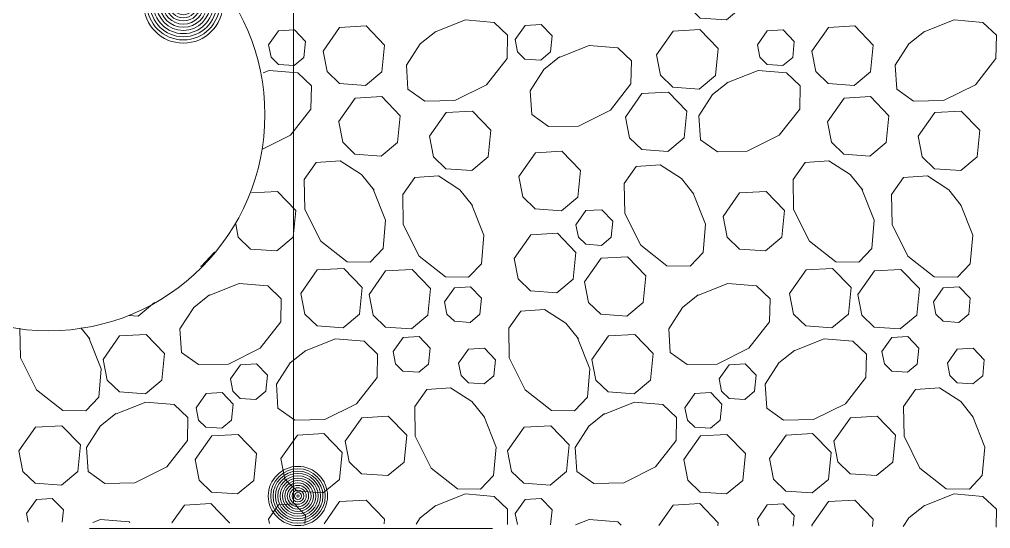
# Model space of a CAD drawing. Header units: inches. Extents: x -4443104 to -4439086, y 793046 to 798506.
# Drawn here: x -4442315.61 to -4442295.95, y 793222.35 to 793232.66 of the extents above; entities that cross this region are included whole.
import ezdxf

# ---------------------------------------------------------------- set-up
doc = ezdxf.new("R2010")
doc.units = ezdxf.units.IN
doc.header["$MEASUREMENT"] = 0
doc.layers.add('Level 3', color=7, linetype='Continuous', lineweight=0)

# ---------------------------------------------------------------- blocks, each defined once
blk = doc.blocks.new('LT3_2')
at = {"layer": 'Level 3', "color": 7, "linetype": 'Continuous', "lineweight": 13, "extrusion": (0, 0, -1)}
for radius in [6, 5.52, 5.04, 4.56, 4.08, 3.6, 3.12, 2.64, 2.16, 1.68, 1.2, 0.72, 0.24]:
    blk.add_circle((0, 0), radius, dxfattribs=at)

msp = doc.modelspace()

# ---------------------------------------------------------------- linework, layer by layer
at = {"layer": 'Level 3', "color": 7, "linetype": 'Continuous', "lineweight": 13}
for p, q in [((-4442310.0659, 793302.3865), (-4442310.0659, 793222.8755)), ((-4442314.195, 793222.3525), (-4442306.0341, 793222.3525))]:
    msp.add_line(p, q, dxfattribs=at)
at = {"layer": 'Level 3', "color": 7, "linetype": 'Continuous', "lineweight": 0}
for p, q in [((-4442314.3693, 793226.4188), (-4442314.1893, 793226.1931)), ((-4442315.436, 793222.4831), (-4442315.4698, 793222.6566)), ((-4442305.5325, 793222.4319), (-4442305.5763, 793222.6566)), ((-4442310.5506, 793222.4578), (-4442310.5678, 793222.5461)), ((-4442300.6471, 793222.4066), (-4442300.6743, 793222.5461)), ((-4442299.5684, 793222.401), (-4442299.5725, 793222.4224))]:
    msp.add_line(p, q, dxfattribs=at)
at = {"layer": 'Level 3', "color": 7, "linetype": 'Continuous', "lineweight": 0, "flags": 128}
for points in [[(-4442302.1628, 793233.3494), (-4442301.8265, 793233.8274), (-4442301.2898, 793233.8581), (-4442300.9168, 793233.4714), (-4442300.9708, 793232.9291), (-4442301.3023, 793232.6534), (-4442301.8323, 793232.6919), (-4442302.0815, 793232.9336), (-4442302.1623, 793233.3491)], [(-4442309.4663, 793232.0219), (-4442309.1303, 793232.5001), (-4442308.5935, 793232.5306), (-4442308.2205, 793232.1439), (-4442308.2745, 793231.6019), (-4442308.606, 793231.3261), (-4442309.1358, 793231.3644), (-4442309.3853, 793231.6061), (-4442309.466, 793232.0219)], [(-4442307.2108, 793232.4041), (-4442306.5818, 793232.6534), (-4442306.0043, 793232.6036), (-4442305.7298, 793232.3426), (-4442305.7383, 793231.8739), (-4442306.155, 793231.3411), (-4442306.799, 793231.0191), (-4442307.406, 793231.0086), (-4442307.7475, 793231.2514), (-4442307.78, 793231.7346), (-4442307.5028, 793232.1671), (-4442307.1853, 793232.4204)], [(-4442305.5765, 793232.2561), (-4442305.3748, 793232.5431), (-4442305.0528, 793232.5614), (-4442304.829, 793232.3294), (-4442304.8613, 793232.0041), (-4442305.0603, 793231.8386), (-4442305.3783, 793231.8616), (-4442305.5278, 793232.0069), (-4442305.5763, 793232.2561)], [(-4442299.5728, 793232.0219), (-4442299.2368, 793232.5001), (-4442298.7, 793232.5306), (-4442298.327, 793232.1439), (-4442298.381, 793231.6019), (-4442298.7125, 793231.3261), (-4442299.2423, 793231.3644), (-4442299.4918, 793231.6061), (-4442299.5725, 793232.0219)], [(-4442297.3173, 793232.4041), (-4442296.6883, 793232.6534), (-4442296.1108, 793232.6036), (-4442295.8363, 793232.3426), (-4442295.8448, 793231.8739), (-4442296.2615, 793231.3411), (-4442296.9055, 793231.0191), (-4442297.5125, 793231.0086), (-4442297.854, 793231.2514), (-4442297.8865, 793231.7346), (-4442297.6093, 793232.1671), (-4442297.2918, 793232.4204)], [(-4442310.568, 793232.1459), (-4442310.3663, 793232.4326), (-4442310.0443, 793232.4511), (-4442309.8203, 793232.2189), (-4442309.8528, 793231.8939), (-4442310.0515, 793231.7284), (-4442310.3698, 793231.7514), (-4442310.5193, 793231.8964), (-4442310.5678, 793232.1456)], [(-4442302.714, 793231.9491), (-4442302.3778, 793232.4274), (-4442301.8413, 793232.4581), (-4442301.468, 793232.0711), (-4442301.522, 793231.5291), (-4442301.8535, 793231.2534), (-4442302.3835, 793231.2919), (-4442302.6328, 793231.5336), (-4442302.7138, 793231.9491)], [(-4442300.6745, 793232.1459), (-4442300.4728, 793232.4326), (-4442300.1508, 793232.4511), (-4442299.9268, 793232.2189), (-4442299.9593, 793231.8939), (-4442300.158, 793231.7284), (-4442300.4763, 793231.7514), (-4442300.6258, 793231.8964), (-4442300.6743, 793232.1456)], [(-4442304.7055, 793231.8879), (-4442304.0768, 793232.1371), (-4442303.499, 793232.0874), (-4442303.2245, 793231.8264), (-4442303.2333, 793231.3576), (-4442303.65, 793230.8249), (-4442304.2938, 793230.5029), (-4442304.9008, 793230.4924), (-4442305.2423, 793230.7351), (-4442305.2748, 793231.2184), (-4442304.9975, 793231.6509), (-4442304.68, 793231.9041)], [(-4442310.6804, 793231.5788), (-4442310.554, 793231.6289), (-4442309.9763, 793231.5789), (-4442309.7018, 793231.3179), (-4442309.7105, 793230.8491), (-4442310.1273, 793230.3166), (-4442310.6896, 793230.0354)], [(-4442301.2893, 793231.3796), (-4442300.6605, 793231.6289), (-4442300.0828, 793231.5789), (-4442299.8083, 793231.3179), (-4442299.817, 793230.8491), (-4442300.2338, 793230.3166), (-4442300.8778, 793229.9946), (-4442301.4845, 793229.9839), (-4442301.8263, 793230.2266), (-4442301.8585, 793230.7101), (-4442301.5813, 793231.1424), (-4442301.2638, 793231.3956)], [(-4442309.15, 793230.5904), (-4442308.814, 793231.0686), (-4442308.2773, 793231.0991), (-4442307.9043, 793230.7124), (-4442307.9583, 793230.1704), (-4442308.2898, 793229.8946), (-4442308.8195, 793229.9329), (-4442309.0688, 793230.1746), (-4442309.1498, 793230.5904)], [(-4442303.3465, 793230.6841), (-4442303.0103, 793231.1624), (-4442302.4738, 793231.1931), (-4442302.1005, 793230.8061), (-4442302.1545, 793230.2641), (-4442302.486, 793229.9884), (-4442303.016, 793230.0269), (-4442303.2653, 793230.2686), (-4442303.3463, 793230.6841)], [(-4442299.2565, 793230.5904), (-4442298.9205, 793231.0686), (-4442298.3838, 793231.0991), (-4442298.0108, 793230.7124), (-4442298.0648, 793230.1704), (-4442298.3963, 793229.8946), (-4442298.926, 793229.9329), (-4442299.1753, 793230.1746), (-4442299.2563, 793230.5904)], [(-4442307.3123, 793230.2976), (-4442306.9763, 793230.7756), (-4442306.4395, 793230.8064), (-4442306.0665, 793230.4196), (-4442306.1205, 793229.8776), (-4442306.452, 793229.6016), (-4442306.9818, 793229.6401), (-4442307.231, 793229.8819), (-4442307.312, 793230.2974)], [(-4442297.4188, 793230.2976), (-4442297.0828, 793230.7756), (-4442296.546, 793230.8064), (-4442296.173, 793230.4196), (-4442296.227, 793229.8776), (-4442296.5585, 793229.6016), (-4442297.0883, 793229.6401), (-4442297.3375, 793229.8819), (-4442297.4185, 793230.2974)], [(-4442305.502, 793229.4844), (-4442305.1658, 793229.9626), (-4442304.6293, 793229.9931), (-4442304.256, 793229.6064), (-4442304.31, 793229.0644), (-4442304.6415, 793228.7886), (-4442305.1715, 793228.8269), (-4442305.4208, 793229.0689), (-4442305.5018, 793229.4844)], [(-4442308.4505, 793229.2281), (-4442308.2013, 793228.5994), (-4442308.2513, 793228.0216), (-4442308.5123, 793227.7471), (-4442308.981, 793227.7559), (-4442309.5135, 793228.1726), (-4442309.8355, 793228.8166), (-4442309.8463, 793229.4234), (-4442309.6035, 793229.7651), (-4442309.12, 793229.7974), (-4442308.6878, 793229.5204), (-4442308.4345, 793229.2029)], [(-4442301.9735, 793229.1469), (-4442301.724, 793228.5181), (-4442301.774, 793227.9404), (-4442302.035, 793227.6656), (-4442302.5038, 793227.6746), (-4442303.0363, 793228.0911), (-4442303.3583, 793228.7351), (-4442303.369, 793229.3421), (-4442303.1263, 793229.6836), (-4442302.6428, 793229.7159), (-4442302.2105, 793229.4389), (-4442301.9573, 793229.1214)], [(-4442298.557, 793229.2281), (-4442298.3078, 793228.5994), (-4442298.3578, 793228.0216), (-4442298.6188, 793227.7471), (-4442299.0875, 793227.7559), (-4442299.62, 793228.1726), (-4442299.942, 793228.8166), (-4442299.9528, 793229.4234), (-4442299.71, 793229.7651), (-4442299.2265, 793229.7974), (-4442298.7943, 793229.5204), (-4442298.541, 793229.2029)], [(-4442306.4578, 793228.9231), (-4442306.2085, 793228.2944), (-4442306.2583, 793227.7166), (-4442306.5193, 793227.4421), (-4442306.988, 793227.4509), (-4442307.5208, 793227.8676), (-4442307.8425, 793228.5116), (-4442307.8533, 793229.1184), (-4442307.6105, 793229.4601), (-4442307.1273, 793229.4924), (-4442306.6948, 793229.2154), (-4442306.4415, 793228.8979)], [(-4442296.5643, 793228.9231), (-4442296.315, 793228.2944), (-4442296.3648, 793227.7166), (-4442296.6258, 793227.4421), (-4442297.0945, 793227.4509), (-4442297.6273, 793227.8676), (-4442297.949, 793228.5116), (-4442297.9598, 793229.1184), (-4442297.717, 793229.4601), (-4442297.2338, 793229.4924), (-4442296.8013, 793229.2154), (-4442296.548, 793228.8979)], [(-4442310.9129, 793229.1502), (-4442310.3903, 793229.1799), (-4442310.017, 793228.7931), (-4442310.071, 793228.2511), (-4442310.4025, 793227.9754), (-4442310.9325, 793228.0136), (-4442311.1818, 793228.2554), (-4442311.2329, 793228.5178)], [(-4442301.3695, 793228.6711), (-4442301.0335, 793229.1494), (-4442300.4968, 793229.1799), (-4442300.1235, 793228.7931), (-4442300.1775, 793228.2511), (-4442300.509, 793227.9754), (-4442301.039, 793228.0136), (-4442301.2883, 793228.2554), (-4442301.3693, 793228.6711)], [(-4442304.347, 793228.5046), (-4442304.1453, 793228.7916), (-4442303.8233, 793228.8101), (-4442303.5995, 793228.5779), (-4442303.6318, 793228.2526), (-4442303.8308, 793228.0871), (-4442304.1488, 793228.1104), (-4442304.2983, 793228.2554), (-4442304.3468, 793228.5046)], [(-4442305.596, 793227.8241), (-4442305.26, 793228.3021), (-4442304.7233, 793228.3329), (-4442304.3503, 793227.9461), (-4442304.4043, 793227.4039), (-4442304.7358, 793227.1281), (-4442305.2658, 793227.1666), (-4442305.515, 793227.4084), (-4442305.5958, 793227.8239)], [(-4442311.6664, 793227.9534), (-4442311.6675, 793227.9404), (-4442311.9285, 793227.6656), (-4442311.9496, 793227.666)], [(-4442304.1758, 793227.3494), (-4442303.8395, 793227.8274), (-4442303.303, 793227.8581), (-4442302.9298, 793227.4714), (-4442302.9838, 793226.9291), (-4442303.3153, 793226.6534), (-4442303.8453, 793226.6919), (-4442304.0945, 793226.9336), (-4442304.1755, 793227.3491)], [(-4442309.9178, 793227.1124), (-4442309.5818, 793227.5906), (-4442309.045, 793227.6211), (-4442308.672, 793227.2344), (-4442308.726, 793226.6924), (-4442309.0575, 793226.4166), (-4442309.5873, 793226.4549), (-4442309.8365, 793226.6966), (-4442309.9175, 793227.1121)], [(-4442308.535, 793227.0919), (-4442308.199, 793227.5701), (-4442307.6623, 793227.6009), (-4442307.289, 793227.2139), (-4442307.343, 793226.6719), (-4442307.6748, 793226.3961), (-4442308.2045, 793226.4346), (-4442308.4538, 793226.6764), (-4442308.5348, 793227.0919)], [(-4442300.0243, 793227.1124), (-4442299.6883, 793227.5906), (-4442299.1515, 793227.6211), (-4442298.7785, 793227.2344), (-4442298.8325, 793226.6924), (-4442299.164, 793226.4166), (-4442299.6938, 793226.4549), (-4442299.943, 793226.6966), (-4442300.024, 793227.1121)], [(-4442298.6415, 793227.0919), (-4442298.3055, 793227.5701), (-4442297.7688, 793227.6009), (-4442297.3955, 793227.2139), (-4442297.4495, 793226.6719), (-4442297.7813, 793226.3961), (-4442298.311, 793226.4346), (-4442298.5603, 793226.6764), (-4442298.6413, 793227.0919)], [(-4442311.7928, 793227.0686), (-4442311.164, 793227.3179), (-4442310.5863, 793227.2679), (-4442310.3118, 793227.0069), (-4442310.3205, 793226.5381), (-4442310.7373, 793226.0056), (-4442311.3813, 793225.6836), (-4442311.988, 793225.6729), (-4442312.3298, 793225.9156), (-4442312.362, 793226.3991), (-4442312.0848, 793226.8314), (-4442311.7675, 793227.0846)], [(-4442307.0055, 793226.9444), (-4442306.804, 793227.2311), (-4442306.4818, 793227.2496), (-4442306.258, 793227.0174), (-4442306.2905, 793226.6924), (-4442306.4893, 793226.5269), (-4442306.8073, 793226.5499), (-4442306.957, 793226.6949), (-4442307.0055, 793226.9441)], [(-4442301.8993, 793227.0686), (-4442301.2705, 793227.3179), (-4442300.6928, 793227.2679), (-4442300.4183, 793227.0069), (-4442300.427, 793226.5381), (-4442300.8438, 793226.0056), (-4442301.4878, 793225.6836), (-4442302.0945, 793225.6729), (-4442302.4363, 793225.9156), (-4442302.4685, 793226.3991), (-4442302.1913, 793226.8314), (-4442301.874, 793227.0846)], [(-4442297.112, 793226.9444), (-4442296.9105, 793227.2311), (-4442296.5883, 793227.2496), (-4442296.3645, 793227.0174), (-4442296.397, 793226.6924), (-4442296.5958, 793226.5269), (-4442296.9138, 793226.5499), (-4442297.0635, 793226.6949), (-4442297.112, 793226.9441)], [(-4442312.8772, 793226.9295), (-4442312.8773, 793226.9291), (-4442313.2088, 793226.6534), (-4442313.3994, 793226.6672)], [(-4442304.312, 793226.2186), (-4442304.0625, 793225.5899), (-4442304.1125, 793225.0121), (-4442304.3735, 793224.7376), (-4442304.8423, 793224.7464), (-4442305.375, 793225.1631), (-4442305.6968, 793225.8069), (-4442305.7075, 793226.4139), (-4442305.4648, 793226.7554), (-4442304.9813, 793226.7879), (-4442304.549, 793226.5106), (-4442304.2958, 793226.1931)], [(-4442314.2055, 793226.2186), (-4442313.956, 793225.5899), (-4442314.006, 793225.0121), (-4442314.267, 793224.7376), (-4442314.7358, 793224.7464), (-4442315.2685, 793225.1631), (-4442315.5903, 793225.8069), (-4442315.601, 793226.411)], [(-4442313.9198, 793225.7761), (-4442313.5835, 793226.2544), (-4442313.0468, 793226.2849), (-4442312.6738, 793225.8981), (-4442312.7278, 793225.3561), (-4442313.0593, 793225.0804), (-4442313.5893, 793225.1186), (-4442313.8385, 793225.3604), (-4442313.9195, 793225.7761)], [(-4442309.842, 793225.9454), (-4442309.213, 793226.1946), (-4442308.6355, 793226.1446), (-4442308.3608, 793225.8836), (-4442308.3695, 793225.4149), (-4442308.7863, 793224.8821), (-4442309.4303, 793224.5604), (-4442310.037, 793224.5496), (-4442310.3788, 793224.7924), (-4442310.411, 793225.2759), (-4442310.134, 793225.7081), (-4442309.8165, 793225.9614)], [(-4442308.046, 793225.9354), (-4442307.8443, 793226.2224), (-4442307.5223, 793226.2409), (-4442307.2985, 793226.0086), (-4442307.3308, 793225.6834), (-4442307.5298, 793225.5179), (-4442307.8478, 793225.5411), (-4442307.9973, 793225.6861), (-4442308.0458, 793225.9354)], [(-4442304.0263, 793225.7761), (-4442303.69, 793226.2544), (-4442303.1533, 793226.2849), (-4442302.7803, 793225.8981), (-4442302.8343, 793225.3561), (-4442303.1658, 793225.0804), (-4442303.6958, 793225.1186), (-4442303.945, 793225.3604), (-4442304.026, 793225.7761)], [(-4442299.9485, 793225.9454), (-4442299.3195, 793226.1946), (-4442298.742, 793226.1446), (-4442298.4673, 793225.8836), (-4442298.476, 793225.4149), (-4442298.8928, 793224.8821), (-4442299.5368, 793224.5604), (-4442300.1435, 793224.5496), (-4442300.4853, 793224.7924), (-4442300.5175, 793225.2759), (-4442300.2405, 793225.7081), (-4442299.923, 793225.9614)], [(-4442298.1525, 793225.9354), (-4442297.9508, 793226.2224), (-4442297.6288, 793226.2409), (-4442297.405, 793226.0086), (-4442297.4373, 793225.6834), (-4442297.6363, 793225.5179), (-4442297.9543, 793225.5411), (-4442298.1038, 793225.6861), (-4442298.1523, 793225.9354)], [(-4442306.722, 793225.6991), (-4442306.5203, 793225.9859), (-4442306.1983, 793226.0044), (-4442305.9743, 793225.7721), (-4442306.0068, 793225.4471), (-4442306.2055, 793225.2816), (-4442306.5235, 793225.3046), (-4442306.6733, 793225.4496), (-4442306.7218, 793225.6989)], [(-4442296.8285, 793225.6991), (-4442296.6268, 793225.9859), (-4442296.3048, 793226.0044), (-4442296.0808, 793225.7721), (-4442296.1133, 793225.4471), (-4442296.312, 793225.2816), (-4442296.63, 793225.3046), (-4442296.7798, 793225.4496), (-4442296.8283, 793225.6989)], [(-4442311.3403, 793225.3839), (-4442311.1385, 793225.6709), (-4442310.8165, 793225.6891), (-4442310.5928, 793225.4571), (-4442310.625, 793225.1319), (-4442310.824, 793224.9664), (-4442311.142, 793224.9894), (-4442311.2915, 793225.1344), (-4442311.34, 793225.3839)], [(-4442301.4468, 793225.3839), (-4442301.245, 793225.6709), (-4442300.923, 793225.6891), (-4442300.6993, 793225.4571), (-4442300.7315, 793225.1319), (-4442300.9305, 793224.9664), (-4442301.2485, 793224.9894), (-4442301.398, 793225.1344), (-4442301.4465, 793225.3839)], [(-4442306.214, 793224.6324), (-4442305.9645, 793224.0036), (-4442306.0145, 793223.4259), (-4442306.2755, 793223.1514), (-4442306.7443, 793223.1601), (-4442307.277, 793223.5769), (-4442307.5988, 793224.2209), (-4442307.6095, 793224.8276), (-4442307.3668, 793225.1694), (-4442306.8833, 793225.2016), (-4442306.451, 793224.9246), (-4442306.1978, 793224.6071)], [(-4442296.3205, 793224.6324), (-4442296.071, 793224.0036), (-4442296.121, 793223.4259), (-4442296.382, 793223.1514), (-4442296.8508, 793223.1601), (-4442297.3835, 793223.5769), (-4442297.7053, 793224.2209), (-4442297.716, 793224.8276), (-4442297.4733, 793225.1694), (-4442296.9898, 793225.2016), (-4442296.5575, 793224.9246), (-4442296.3043, 793224.6071)], [(-4442312.0338, 793224.8006), (-4442311.832, 793225.0876), (-4442311.51, 793225.1059), (-4442311.2863, 793224.8739), (-4442311.3185, 793224.5486), (-4442311.5175, 793224.3831), (-4442311.8355, 793224.4061), (-4442311.985, 793224.5511), (-4442312.0335, 793224.8006)], [(-4442302.1403, 793224.8006), (-4442301.9385, 793225.0876), (-4442301.6165, 793225.1059), (-4442301.3928, 793224.8739), (-4442301.425, 793224.5486), (-4442301.624, 793224.3831), (-4442301.942, 793224.4061), (-4442302.0915, 793224.5511), (-4442302.14, 793224.8006)], [(-4442313.6848, 793224.6644), (-4442313.0558, 793224.9136), (-4442312.4783, 793224.8636), (-4442312.2038, 793224.6026), (-4442312.2125, 793224.1339), (-4442312.6293, 793223.6014), (-4442313.273, 793223.2794), (-4442313.88, 793223.2686), (-4442314.2215, 793223.5114), (-4442314.254, 793223.9949), (-4442313.9768, 793224.4271), (-4442313.6593, 793224.6804)], [(-4442303.7913, 793224.6644), (-4442303.1623, 793224.9136), (-4442302.5848, 793224.8636), (-4442302.3103, 793224.6026), (-4442302.319, 793224.1339), (-4442302.7358, 793223.6014), (-4442303.3795, 793223.2794), (-4442303.9865, 793223.2686), (-4442304.328, 793223.5114), (-4442304.3605, 793223.9949), (-4442304.0833, 793224.4271), (-4442303.7658, 793224.6804)], [(-4442309.0183, 793224.1201), (-4442308.6823, 793224.5984), (-4442308.1455, 793224.6291), (-4442307.7723, 793224.2421), (-4442307.8263, 793223.7001), (-4442308.158, 793223.4244), (-4442308.6878, 793223.4629), (-4442308.937, 793223.7046), (-4442309.018, 793224.1201)], [(-4442299.1248, 793224.1201), (-4442298.7888, 793224.5984), (-4442298.252, 793224.6291), (-4442297.8788, 793224.2421), (-4442297.9328, 793223.7001), (-4442298.2645, 793223.4244), (-4442298.7943, 793223.4629), (-4442299.0435, 793223.7046), (-4442299.1245, 793224.1201)], [(-4442315.6233, 793223.9271), (-4442315.287, 793224.4054), (-4442314.7503, 793224.4359), (-4442314.3773, 793224.0491), (-4442314.4313, 793223.5071), (-4442314.7628, 793223.2314), (-4442315.2928, 793223.2696), (-4442315.542, 793223.5114), (-4442315.6228, 793223.9271)], [(-4442305.7298, 793223.9271), (-4442305.3935, 793224.4054), (-4442304.8568, 793224.4359), (-4442304.4838, 793224.0491), (-4442304.5378, 793223.5071), (-4442304.8693, 793223.2314), (-4442305.3993, 793223.2696), (-4442305.6485, 793223.5114), (-4442305.7293, 793223.9271)], [(-4442312.0563, 793223.7499), (-4442311.72, 793224.2279), (-4442311.1833, 793224.2586), (-4442310.8103, 793223.8719), (-4442310.8643, 793223.3296), (-4442311.1958, 793223.0539), (-4442311.7258, 793223.0924), (-4442311.975, 793223.3341), (-4442312.0558, 793223.7496)], [(-4442310.322, 793223.7696), (-4442309.9858, 793224.2476), (-4442309.449, 793224.2784), (-4442309.076, 793223.8916), (-4442309.13, 793223.3494), (-4442309.4615, 793223.0736), (-4442309.9915, 793223.1121), (-4442310.2408, 793223.3539), (-4442310.3215, 793223.7694)], [(-4442302.1628, 793223.7499), (-4442301.8265, 793224.2279), (-4442301.2898, 793224.2586), (-4442300.9168, 793223.8719), (-4442300.9708, 793223.3296), (-4442301.3023, 793223.0539), (-4442301.8323, 793223.0924), (-4442302.0815, 793223.3341), (-4442302.1623, 793223.7496)], [(-4442300.4285, 793223.7696), (-4442300.0923, 793224.2476), (-4442299.5555, 793224.2784), (-4442299.1825, 793223.8916), (-4442299.2365, 793223.3494), (-4442299.568, 793223.0736), (-4442300.098, 793223.1121), (-4442300.3473, 793223.3539), (-4442300.428, 793223.7694)], [(-4442307.2108, 793222.8046), (-4442306.5818, 793223.0539), (-4442306.0043, 793223.0041), (-4442305.7298, 793222.7431), (-4442305.7354, 793222.4329)], [(-4442297.3173, 793222.8046), (-4442296.6883, 793223.0539), (-4442296.1108, 793223.0041), (-4442295.8363, 793222.7431), (-4442295.8428, 793222.3818)], [(-4442315.47, 793222.6566), (-4442315.2683, 793222.9436), (-4442314.9463, 793222.9619), (-4442314.7225, 793222.7299), (-4442314.7474, 793222.4795)], [(-4442312.5243, 793222.468), (-4442312.2713, 793222.8279), (-4442311.7348, 793222.8586), (-4442311.3615, 793222.4716), (-4442311.3625, 793222.462)], [(-4442310.568, 793222.5464), (-4442310.3663, 793222.8331), (-4442310.0443, 793222.8516), (-4442309.8203, 793222.6194), (-4442309.8368, 793222.4541)], [(-4442309.4454, 793222.4521), (-4442309.1303, 793222.9006), (-4442308.5935, 793222.9311), (-4442308.2205, 793222.5444), (-4442308.2303, 793222.4458)], [(-4442305.5765, 793222.6566), (-4442305.3748, 793222.9436), (-4442305.0528, 793222.9619), (-4442304.829, 793222.7299), (-4442304.8589, 793222.4284)], [(-4442302.6666, 793222.4171), (-4442302.3778, 793222.8279), (-4442301.8413, 793222.8586), (-4442301.468, 793222.4716), (-4442301.4741, 793222.4109)], [(-4442300.6745, 793222.5464), (-4442300.4728, 793222.8331), (-4442300.1508, 793222.8516), (-4442299.9268, 793222.6194), (-4442299.9484, 793222.403)], [(-4442299.5728, 793222.4224), (-4442299.2368, 793222.9006), (-4442298.7, 793222.9311), (-4442298.327, 793222.5444), (-4442298.3419, 793222.3947)], [(-4442307.583, 793222.4425), (-4442307.5028, 793222.5676), (-4442307.1853, 793222.8209)], [(-4442297.7222, 793222.3915), (-4442297.6093, 793222.5676), (-4442297.2918, 793222.8209)], [(-4442314.1249, 793222.4763), (-4442313.9703, 793222.5376), (-4442313.3925, 793222.4879), (-4442313.3763, 793222.4724)], [(-4442304.3588, 793222.4258), (-4442304.0768, 793222.5376), (-4442303.499, 793222.4879), (-4442303.4287, 793222.421)]]:
    msp.add_lwpolyline(points, dxfattribs=at)
at = {"layer": 'Level 3', "color": 7, "linetype": 'Continuous', "lineweight": 13}
msp.add_circle((-4442315.0201, 793230.7339), 4.3761, dxfattribs=at)

# ---------------------------------------------------------------- block references
for p, xscale, yscale, zscale in [((-4442312.294, 793232.9835), 0.1334028722036992, 0.1334028722036992, 0.1334028722036992), ((-4442309.9739, 793223.0123), 0.1000009313241567, 0.1000009313241567, 0.1000009313241567)]:
    msp.add_blockref('LT3_2', p, dxfattribs=dict(at, xscale=xscale, yscale=yscale, zscale=zscale))

doc.saveas('drawing.dxf')
